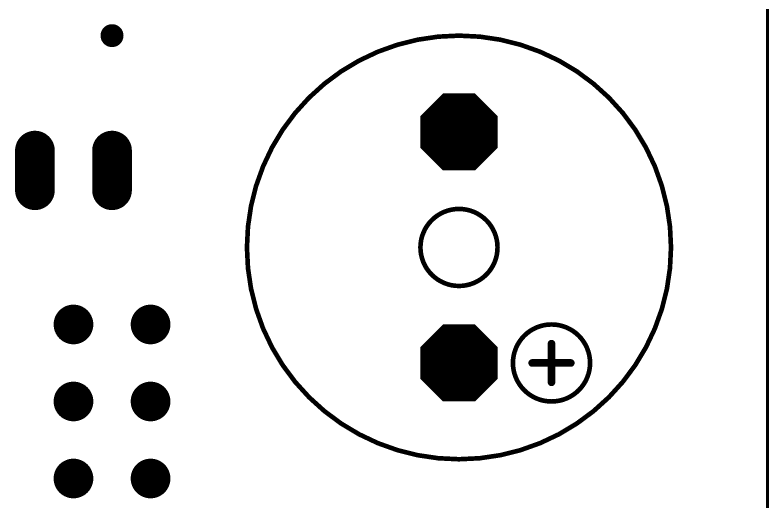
# Model space of a CAD drawing. Extents: x -0.1 to 69.9, y -0.1 to 50.9.
# Drawn here: x 45.07 to 69.9, y 20.82 to 36.87 of the extents above; entities that cross this region are included whole.
import ezdxf

# ---------------------------------------------------------------- set-up
doc = ezdxf.new("R2010")
doc.units = 0
for name, color, linetype in [('17', 110, 'CONTINUOUS'), ('18', 110, 'CONTINUOUS'), ('20', 31, 'CONTINUOUS'), ('21', 253, 'CONTINUOUS'), ('44', 253, 'CONTINUOUS')]:
    doc.layers.add(name, color=color, linetype=linetype)

# ---------------------------------------------------------------- blocks, each defined once
blk = doc.blocks.new('OCTAGONP')
at = {"const_width": 0.5}
blk.add_lwpolyline([(-0.25, -0.1036), (-0.25, 0.1036), (-0.1036, 0.25), (0.1036, 0.25), (0.25, 0.1036), (0.25, -0.1036), (0.1036, -0.25), (-0.1036, -0.25), (-0.25, -0.1036), (-0.25, 0.1036)], dxfattribs=at)
blk = doc.blocks.new('ROUNDP')
at = {"const_width": 0.5}
blk.add_lwpolyline([(0, -0.25, 1), (0, 0.25, 1), (0, -0.25)], format="xyb", dxfattribs=at)
blk = doc.blocks.new('LONGP100')
at = {"const_width": 1}
blk.add_lwpolyline([(-0.5, 0), (0.5, 0)], dxfattribs=at)
at = {"const_width": 0.5}
for points in [[(-0.5, 0.25, 1), (-0.5, -0.25)], [(0.5, -0.25, 1), (0.5, 0.25)]]:
    blk.add_lwpolyline(points, format="xyb", dxfattribs=at)
blk = doc.blocks.new('ROUNDV')
at = {"const_width": 0.5}
blk.add_lwpolyline([(0, -0.25, 1), (0, 0.25, 1), (0, -0.25)], format="xyb", dxfattribs=at)

msp = doc.modelspace()

# ---------------------------------------------------------------- linework, layer by layer
at = {"layer": '20', "const_width": 0.1016}
msp.add_lwpolyline([(69.85, 48.26), (69.85, 5.08)], dxfattribs=at)
at = {"layer": '21'}
for points, const_width in [([(59.69, 22.225, 1), (59.69, 36.195, 1), (59.69, 22.225)], 0.1524), ([(59.69, 27.94, 1), (59.69, 30.48, 1), (59.69, 27.94)], 0.1524), ([(62.738, 24.13, 1), (62.738, 26.67, 1), (62.738, 24.13)], 0.1524), ([(62.8015, 26.035, 1), (62.6745, 26.035)], 0.127), ([(62.103, 25.4635, 1), (62.103, 25.3365)], 0.127), ([(63.373, 25.3365, 1), (63.373, 25.4635)], 0.127), ([(62.6745, 24.765, 1), (62.8015, 24.765)], 0.127)]:
    msp.add_lwpolyline(points, format="xyb", dxfattribs=dict(at, const_width=const_width))
at = {"layer": '21', "const_width": 0.254}
for points in [[(62.738, 26.035), (62.738, 24.765)], [(63.373, 25.4), (62.103, 25.4)]]:
    msp.add_lwpolyline(points, dxfattribs=at)
at = {"layer": '44'}
for centre, radius in [((48.26, 36.195), 0.175), ((59.69, 33.02), 0.508), ((45.72, 31.75), 0.4), ((48.26, 31.75), 0.4), ((46.99, 26.67), 0.4), ((49.53, 26.67), 0.4), ((59.69, 25.4), 0.508), ((46.99, 24.13), 0.4), ((49.53, 24.13), 0.4), ((46.99, 21.59), 0.4), ((49.53, 21.59), 0.4)]:
    msp.add_circle(centre, radius, dxfattribs=at)

# ---------------------------------------------------------------- block references
at = {"layer": '17'}
for name, p, xscale, yscale, rotation in [('OCTAGONP', (59.69, 33.02), 2.54, 2.54, 270), ('OCTAGONP', (59.69, 33.02), 2.54, 2.54, 270), ('LONGP100', (45.72, 31.75), 1.308, 1.308, 90), ('LONGP100', (45.72, 31.75), 1.308, 1.308, 90), ('LONGP100', (48.26, 31.75), 1.308, 1.308, 90), ('LONGP100', (48.26, 31.75), 1.308, 1.308, 90), ('ROUNDP', (46.99, 26.67), 1.308, 1.308, 180), ('ROUNDP', (46.99, 26.67), 1.308, 1.308, 180), ('ROUNDP', (49.53, 26.67), 1.308, 1.308, 180), ('ROUNDP', (49.53, 26.67), 1.308, 1.308, 180), ('OCTAGONP', (59.69, 25.4), 2.54, 2.54, 270), ('OCTAGONP', (59.69, 25.4), 2.54, 2.54, 270), ('ROUNDP', (46.99, 24.13), 1.308, 1.308, 180), ('ROUNDP', (46.99, 24.13), 1.308, 1.308, 180), ('ROUNDP', (49.53, 24.13), 1.308, 1.308, 180), ('ROUNDP', (49.53, 24.13), 1.308, 1.308, 180), ('ROUNDP', (46.99, 21.59), 1.308, 1.308, 180), ('ROUNDP', (46.99, 21.59), 1.308, 1.308, 180), ('ROUNDP', (49.53, 21.59), 1.308, 1.308, 180), ('ROUNDP', (49.53, 21.59), 1.308, 1.308, 180)]:
    msp.add_blockref(name, p, dxfattribs=dict(at, xscale=xscale, yscale=yscale, rotation=rotation))
at = {"layer": '18', "xscale": 0.7564, "yscale": 0.7564}
msp.add_blockref('ROUNDV', (48.26, 36.195), dxfattribs=at)
msp.add_blockref('ROUNDV', (48.26, 36.195), dxfattribs=at)

doc.saveas('drawing.dxf')
